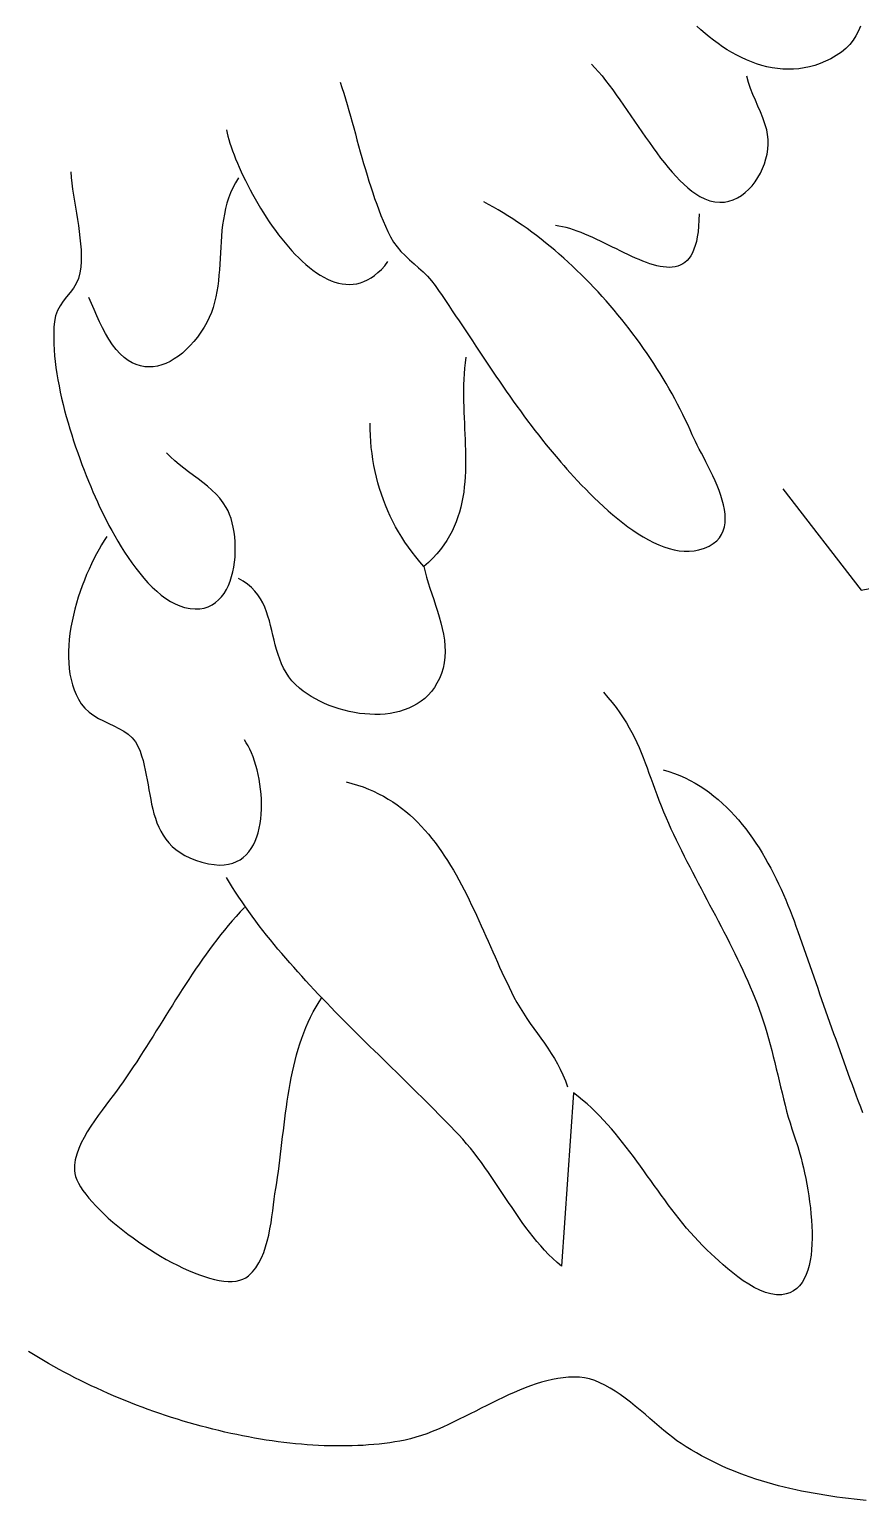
# Model space of a CAD drawing. Header units: millimetres. Extents: x 46 to 1464, y 30 to 1506.
# Drawn here: x 556.1 to 695, y 537.8 to 783.8 of the extents above; entities that cross this region are included whole.
import ezdxf

# ---------------------------------------------------------------- set-up
doc = ezdxf.new("R2010")
doc.units = ezdxf.units.MM
doc.layers.add('0_0_0', color=3, linetype='Continuous')

msp = doc.modelspace()

# ---------------------------------------------------------------- linework, layer by layer
at = {"layer": '0_0_0'}
for points in [[(694.9928, 784.3738), (694.6323, 783.5567), (694.2229, 782.7638), (693.7491, 782.0039), (693.1955, 781.2857), (692.5466, 780.6179), (691.787, 780.0092), (690.9055, 779.428), (690.0193, 778.918), (689.1293, 778.4771), (688.2364, 778.1031), (687.3414, 777.7939), (686.4454, 777.5475), (685.5492, 777.3618), (684.6538, 777.2346), (683.76, 777.1638), (682.8688, 777.1474), (681.9811, 777.1832), (681.0979, 777.2692), (680.2199, 777.4032), (679.3483, 777.5832), (678.4837, 777.8071), (677.6273, 778.0727), (676.7799, 778.3779), (675.9424, 778.7208), (675.1157, 779.099), (674.3008, 779.5107), (673.4986, 779.9536), (672.7099, 780.4256), (671.9358, 780.9247), (671.1771, 781.4488), (670.4347, 781.9957), (669.7095, 782.5635), (669.0026, 783.1498), (668.3147, 783.7528), (667.6469, 784.3702)], [(650, 778), (650.5907, 777.3855), (651.1829, 776.7256), (651.7766, 776.0241), (652.372, 775.285), (652.9692, 774.512), (653.5683, 773.7091), (654.1694, 772.8801), (654.7726, 772.0289), (655.3781, 771.1594), (655.9859, 770.2755), (656.5961, 769.3809), (657.209, 768.4797), (657.8246, 767.5757), (658.4429, 766.6728), (659.0642, 765.7747), (659.6885, 764.8855), (660.316, 764.0089), (660.9467, 763.1489), (661.5808, 762.3093), (662.2184, 761.4941), (662.8596, 760.707), (663.5045, 759.9519), (664.1533, 759.2328), (664.806, 758.5535), (665.4627, 757.9179), (666.1237, 757.3298), (666.7889, 756.7931), (667.4585, 756.3117), (668.1327, 755.8896), (668.987, 755.4584), (669.8274, 755.1559), (670.6512, 754.9751), (671.4556, 754.9089), (672.238, 754.9506), (672.9956, 755.0931), (673.7258, 755.3296), (674.4258, 755.653), (675.0929, 756.0565), (675.7244, 756.5331), (676.3177, 757.0759), (676.8699, 757.678), (677.3784, 758.3324), (677.8405, 759.0321), (678.2535, 759.7703), (678.6146, 760.54), (678.9212, 761.3343), (679.1705, 762.1462), (679.3599, 762.9689), (679.4865, 763.7953), (679.5479, 764.6185), (679.5411, 765.4317), (679.4635, 766.2278), (679.3125, 767), (679.0174, 768.0287), (678.6636, 769.0324), (678.2685, 770.0189), (677.8494, 770.9956), (677.4236, 771.9703), (677.0084, 772.9504), (676.6212, 773.9437), (676.2792, 774.9576), (676, 776)], [(608, 775), (608.3029, 774.0735), (608.5987, 773.1357), (608.8883, 772.1877), (609.1726, 771.2305), (609.4526, 770.2652), (609.7293, 769.2929), (610.0035, 768.3146), (610.2762, 767.3314), (610.5483, 766.3444), (610.8209, 765.3546), (611.0947, 764.3632), (611.3708, 763.3711), (611.6501, 762.3795), (611.9336, 761.3895), (612.2222, 760.402), (612.5167, 759.4181), (612.8183, 758.439), (613.1277, 757.4657), (613.446, 756.4993), (613.7741, 755.5408), (614.1129, 754.5913), (614.4633, 753.6519), (614.8264, 752.7237), (615.203, 751.8076), (615.5941, 750.9049), (616.0006, 750.0164), (616.4236, 749.1435), (616.9282, 748.2633), (617.5145, 747.4527), (618.1667, 746.6976), (618.8695, 745.9842), (619.6072, 745.2983), (620.3642, 744.6261), (621.125, 743.9536), (621.8741, 743.2668), (622.5958, 742.5516), (623.2746, 741.7943), (623.895, 740.9807), (624.4717, 740.144), (625.0451, 739.3056), (625.6154, 738.4658), (626.1831, 737.6247), (626.7485, 736.7824), (627.3119, 735.9393), (627.8737, 735.0955), (628.4343, 734.2512), (628.994, 733.4066), (629.5532, 732.5619), (630.1122, 731.7173), (630.6715, 730.873), (631.2314, 730.0293), (631.7922, 729.1862), (632.3543, 728.3441), (632.9181, 727.503), (633.4839, 726.6633), (634.0521, 725.8251), (634.6231, 724.9886), (635.1972, 724.154), (635.7747, 723.3215), (636.3561, 722.4913), (636.9417, 721.6636), (637.5319, 720.8386), (638.1269, 720.0166), (638.7273, 719.1976), (639.3333, 718.382), (639.9453, 717.5698), (640.5637, 716.7614), (641.1889, 715.9569), (641.8211, 715.1565), (642.4608, 714.3604), (643.1082, 713.5688), (643.7639, 712.7819), (644.4282, 712), (644.8872, 711.467), (645.3836, 710.8964), (645.9155, 710.2922), (646.4812, 709.6588), (647.0788, 709.0003), (647.7066, 708.3208), (648.3627, 707.6246), (649.0455, 706.9159), (649.7531, 706.1988), (650.4837, 705.4776), (651.2355, 704.7563), (652.0068, 704.0393), (652.7957, 703.3307), (653.6006, 702.6347), (654.4195, 701.9555), (655.2507, 701.2972), (656.0924, 700.6641), (656.9429, 700.0603), (657.8003, 699.4901), (658.6629, 698.9577), (659.5288, 698.4671), (660.3964, 698.0226), (661.2637, 697.6285), (662.129, 697.2888), (662.9906, 697.0078), (663.8466, 696.7896), (664.6953, 696.6386), (665.5348, 696.5587), (666.3634, 696.5543), (667.1793, 696.6295), (667.9807, 696.7886), (668.8998, 697.0724), (669.6963, 697.4202), (670.3763, 697.828), (670.9457, 698.2915), (671.4105, 698.8067), (671.7769, 699.3695), (672.0508, 699.9758), (672.2382, 700.6214), (672.3452, 701.3022), (672.3778, 702.0143), (672.3421, 702.7533), (672.2439, 703.5153), (672.0895, 704.2961), (671.8847, 705.0917), (671.6356, 705.8979), (671.3483, 706.7106), (671.0287, 707.5257), (670.683, 708.3391), (670.317, 709.1467), (669.9369, 709.9443), (669.5486, 710.728), (669.1583, 711.4935), (668.7718, 712.2369), (668.3953, 712.9538), (668.0347, 713.6404), (667.6961, 714.2923), (667.3856, 714.9057), (667.109, 715.4762), (666.8726, 716), (666.4953, 716.8617), (666.1042, 717.7237), (665.6996, 718.5855), (665.2817, 719.447), (664.8506, 720.3077), (664.4065, 721.1674), (663.9498, 722.0257), (663.4805, 722.8823), (662.9989, 723.7369), (662.5053, 724.5892), (661.9997, 725.4389), (661.4825, 726.2856), (660.9539, 727.1291), (660.4139, 727.9689), (659.863, 728.8049), (659.3012, 729.6367), (658.7288, 730.464), (658.1459, 731.2864), (657.5529, 732.1036), (656.9499, 732.9154), (656.3371, 733.7214), (655.7147, 734.5212), (655.0829, 735.3147), (654.442, 736.1014), (653.7922, 736.881), (653.1336, 737.6533), (652.4665, 738.4179), (651.7911, 739.1745), (651.1076, 739.9227), (650.4162, 740.6624), (649.7171, 741.393), (649.0105, 742.1144), (648.2967, 742.8262), (647.5758, 743.5281), (646.8481, 744.2198), (646.1137, 744.901), (645.3729, 745.5713), (644.6259, 746.2304), (643.8729, 746.8781), (643.1141, 747.5139), (642.3497, 748.1377), (641.58, 748.749), (640.805, 749.3476), (640.0251, 749.9331), (639.2405, 750.5052), (638.4514, 751.0636), (637.6579, 751.608), (636.8603, 752.1381), (636.0587, 752.6535), (635.2535, 753.154), (634.4448, 753.6392), (633.6329, 754.1088), (632.8178, 754.5625), (632, 755)], [(589, 767), (589.1096, 766.492), (589.2438, 765.953), (589.4021, 765.3848), (589.5837, 764.7894), (589.7881, 764.1688), (590.0147, 763.5249), (590.2629, 762.8597), (590.532, 762.1751), (590.8214, 761.4732), (591.1305, 760.7559), (591.4587, 760.025), (591.8053, 759.2827), (592.1699, 758.5309), (592.5516, 757.7714), (592.95, 757.0064), (593.3644, 756.2376), (593.7942, 755.4672), (594.2388, 754.6971), (594.6975, 753.9291), (595.1698, 753.1654), (595.655, 752.4078), (596.1525, 751.6583), (596.6617, 750.9189), (597.182, 750.1915), (597.7128, 749.478), (598.2534, 748.7806), (598.8033, 748.101), (599.3618, 747.4414), (599.9283, 746.8035), (600.5022, 746.1895), (601.0828, 745.6012), (601.6696, 745.0406), (602.262, 744.5097), (602.8593, 744.0104), (603.4609, 743.5448), (604.0662, 743.1147), (604.6745, 742.7221), (605.2854, 742.369), (605.8981, 742.0573), (606.512, 741.7891), (607.1265, 741.5662), (607.741, 741.3906), (608.355, 741.2643), (608.9677, 741.1893), (609.5785, 741.1675), (610.1869, 741.2008), (610.7922, 741.2913), (611.3938, 741.4408), (611.9911, 741.6515), (612.5835, 741.9251), (613.1704, 742.2637), (613.751, 742.6692), (614.325, 743.1437), (614.8915, 743.689), (615.45, 744.3071), (616, 745)], [(563, 760), (563.0593, 759.0479), (563.1526, 758.0788), (563.2736, 757.0951), (563.4164, 756.0991), (563.5749, 755.0931), (563.7432, 754.0796), (563.9152, 753.0608), (564.0849, 752.0392), (564.2462, 751.0171), (564.3931, 749.9968), (564.5196, 748.9807), (564.6198, 747.9711), (564.6874, 746.9705), (564.7166, 745.9811), (564.7013, 745.0053), (564.6354, 744.0455), (564.5131, 743.1041), (564.2717, 742.1768), (563.8924, 741.3353), (563.4114, 740.5568), (562.8648, 739.8185), (562.2889, 739.0976), (561.7199, 738.3713), (561.194, 737.6169), (560.7475, 736.8115), (560.4166, 735.9323), (560.2376, 734.9567), (560.1733, 734.0452), (560.1392, 733.1165), (560.1342, 732.1718), (560.1572, 731.2126), (560.2071, 730.2403), (560.2828, 729.2561), (560.3834, 728.2615), (560.5077, 727.2578), (560.6545, 726.2464), (560.823, 725.2286), (561.0119, 724.2059), (561.2203, 723.1796), (561.4469, 722.151), (561.6908, 721.1216), (561.9509, 720.0927), (562.2261, 719.0656), (562.5154, 718.0418), (562.8175, 717.0226), (563.1316, 716.0094), (563.4565, 715.0035), (563.7911, 714.0063), (564.1343, 713.0193), (564.4851, 712.0436), (564.8425, 711.0808), (565.2052, 710.1321), (565.5723, 709.1991), (565.9427, 708.2829), (566.3153, 707.385), (566.689, 706.5068), (567.0628, 705.6496), (567.4355, 704.8148), (567.8062, 704.0038), (568.1454, 703.2822), (568.5183, 702.5151), (568.9236, 701.7088), (569.3602, 700.8697), (569.8268, 700.0042), (570.3223, 699.1185), (570.8455, 698.2192), (571.3952, 697.3125), (571.9701, 696.4049), (572.5693, 695.5026), (573.1914, 694.612), (573.8352, 693.7396), (574.4996, 692.8916), (575.1834, 692.0744), (575.8854, 691.2945), (576.6044, 690.5581), (577.3393, 689.8716), (578.0888, 689.2414), (578.8518, 688.6738), (579.627, 688.1753), (580.4133, 687.7521), (581.2096, 687.4107), (582.0146, 687.1574), (582.9149, 686.976), (583.7589, 686.9035), (584.5475, 686.9339), (585.2818, 687.0611), (585.9627, 687.279), (586.5913, 687.5815), (587.1687, 687.9625), (587.6958, 688.4159), (588.1736, 688.9357), (588.6033, 689.5158), (588.9858, 690.15), (589.3222, 690.8324), (589.6135, 691.5568), (589.8606, 692.3171), (590.0648, 693.1072), (590.2268, 693.9211), (590.3479, 694.7527), (590.429, 695.5959), (590.4712, 696.4446), (590.4754, 697.2927), (590.4427, 698.1341), (590.3741, 698.9628), (590.2707, 699.7727), (590.1335, 700.5577), (589.9635, 701.3116), (589.7617, 702.0285), (589.5291, 702.7022), (589.2669, 703.3266), (588.976, 703.8958), (588.4769, 704.6811), (587.903, 705.4203), (587.2648, 706.1199), (586.5728, 706.786), (585.8374, 707.4251), (585.0691, 708.0433), (584.2785, 708.6472), (583.4761, 709.2428), (582.6723, 709.8367), (581.8776, 710.4351), (581.1025, 711.0443), (580.3575, 711.6706), (579.6532, 712.3204), (579, 713)], [(591, 759), (590.4985, 758.1808), (590.0601, 757.344), (589.6801, 756.491), (589.3536, 755.6232), (589.076, 754.742), (588.8425, 753.8488), (588.6483, 752.945), (588.4888, 752.032), (588.3591, 751.1112), (588.2545, 750.1841), (588.1703, 749.252), (588.1018, 748.3162), (588.0441, 747.3784), (587.9925, 746.4397), (587.9423, 745.5017), (587.8888, 744.5657), (587.8272, 743.6332), (587.7527, 742.7055), (587.6607, 741.784), (587.5463, 740.8702), (587.4048, 739.9655), (587.2315, 739.0712), (587.0216, 738.1888), (586.7704, 737.3196), (586.4732, 736.4652), (586.1251, 735.6267), (585.7215, 734.8058), (585.2576, 734.0038), (584.7077, 733.167), (584.133, 732.3744), (583.5355, 731.6289), (582.9172, 730.9333), (582.2803, 730.2905), (581.6267, 729.7036), (580.9584, 729.1753), (580.2777, 728.7087), (579.5864, 728.3066), (578.8867, 727.972), (578.1806, 727.7077), (577.4701, 727.5167), (576.7574, 727.4019), (576.0444, 727.3663), (575.3332, 727.4126), (574.6259, 727.544), (573.9245, 727.7632), (573.231, 728.0732), (572.5476, 728.4769), (571.8763, 728.9772), (571.219, 729.5771), (570.578, 730.2794), (569.9551, 731.0871), (569.3526, 732.0031), (568.7943, 732.9623), (568.2718, 733.9411), (567.7794, 734.9356), (567.3115, 735.9424), (566.8627, 736.9577), (566.4274, 737.9781), (566, 739)], [(668, 753), (667.9781, 751.9146), (667.921, 750.9114), (667.8299, 749.9879), (667.7056, 749.1416), (667.5492, 748.37), (667.3616, 747.6707), (667.1439, 747.0412), (666.897, 746.479), (666.6221, 745.9817), (666.3199, 745.5468), (665.9916, 745.1719), (665.6382, 744.8545), (665.2606, 744.5921), (664.8598, 744.3822), (664.4369, 744.2224), (663.9929, 744.1103), (663.5286, 744.0433), (663.0452, 744.0191), (662.5437, 744.035), (662.025, 744.0887), (661.4901, 744.1778), (660.94, 744.2997), (660.3758, 744.4519), (659.7983, 744.6321), (659.2087, 744.8377), (658.608, 745.0663), (657.997, 745.3155), (657.3769, 745.5826), (656.7486, 745.8654), (656.113, 746.1613), (655.4713, 746.4679), (654.8244, 746.7826), (654.1734, 747.1031), (653.5191, 747.4269), (652.8626, 747.7515), (652.2049, 748.0744), (651.547, 748.3932), (650.8899, 748.7054), (650.2347, 749.0085), (649.5822, 749.3002), (648.9334, 749.5778), (648.2895, 749.839), (647.6514, 750.0813), (647.02, 750.3022), (646.3965, 750.4993), (645.7817, 750.6701), (645.1767, 750.8121), (644.5824, 750.9229), (644, 751)], [(629, 729), (628.8819, 728.0793), (628.7887, 727.1577), (628.7184, 726.2353), (628.6689, 725.3126), (628.6379, 724.3899), (628.6234, 723.4675), (628.6233, 722.5458), (628.6354, 721.6251), (628.6576, 720.7057), (628.6878, 719.7879), (628.7238, 718.8722), (628.7636, 717.9588), (628.805, 717.048), (628.8459, 716.1403), (628.8842, 715.2359), (628.9177, 714.3352), (628.9443, 713.4386), (628.9619, 712.5463), (628.9684, 711.6587), (628.9617, 710.7761), (628.9396, 709.8989), (628.9, 709.0273), (628.8407, 708.1619), (628.7598, 707.3028), (628.655, 706.4504), (628.5241, 705.6051), (628.3652, 704.7671), (628.1761, 703.9369), (627.9546, 703.1147), (627.6986, 702.301), (627.406, 701.4959), (627.0747, 700.7), (626.7025, 699.9134), (626.2874, 699.1366), (625.8272, 698.3699), (625.3197, 697.6136), (624.7629, 696.868), (624.1547, 696.1335), (623.4929, 695.4104), (622.7753, 694.6991), (622, 694), (621.3128, 694.7923), (620.6538, 695.5961), (620.0227, 696.4111), (619.4196, 697.2374), (618.8443, 698.0747), (618.2967, 698.923), (617.7767, 699.7821), (617.2842, 700.652), (616.8191, 701.5324), (616.3812, 702.4232), (615.9705, 703.3244), (615.5869, 704.2358), (615.2303, 705.1573), (614.9005, 706.0888), (614.5974, 707.0301), (614.3211, 707.9812), (614.0712, 708.9418), (613.8478, 709.912), (613.6508, 710.8915), (613.48, 711.8802), (613.3353, 712.8781), (613.2166, 713.885), (613.1238, 714.9007), (613.0569, 715.9252), (613.0156, 716.9583), (613, 718)], [(682, 707), (695.0895, 690.0425), (726, 696)], [(569, 699), (568.5645, 698.3391), (568.1292, 697.6357), (567.6959, 696.8923), (567.2667, 696.1117), (566.8437, 695.2967), (566.4289, 694.4501), (566.0245, 693.5745), (565.6323, 692.6729), (565.2546, 691.7478), (564.8933, 690.8021), (564.5505, 689.8386), (564.2283, 688.8599), (563.9287, 687.8689), (563.6537, 686.8682), (563.4055, 685.8607), (563.186, 684.8491), (562.9973, 683.8362), (562.8415, 682.8247), (562.7207, 681.8174), (562.6368, 680.817), (562.592, 679.8263), (562.5882, 678.8481), (562.6276, 677.885), (562.7122, 676.9399), (562.844, 676.0155), (563.0252, 675.1146), (563.2577, 674.2399), (563.5436, 673.3942), (563.8849, 672.5802), (564.2838, 671.8008), (564.7423, 671.0586), (565.3466, 670.3028), (566.0403, 669.6577), (566.8049, 669.1023), (567.6216, 668.6155), (568.472, 668.1763), (569.3374, 667.7636), (570.1992, 667.3564), (571.0388, 666.9338), (571.8377, 666.4746), (572.5772, 665.9578), (573.2388, 665.3624), (573.8038, 664.6674), (574.2538, 663.8518), (574.5562, 663.1034), (574.821, 662.337), (575.0531, 661.555), (575.2577, 660.7601), (575.4396, 659.9548), (575.6039, 659.1419), (575.7555, 658.3238), (575.8995, 657.5032), (576.0408, 656.6827), (576.1844, 655.8649), (576.3354, 655.0525), (576.4987, 654.2479), (576.6794, 653.4539), (576.8823, 652.6729), (577.1125, 651.9078), (577.3751, 651.1609), (577.6749, 650.435), (578.017, 649.7327), (578.4065, 649.0565), (578.8482, 648.409), (579.3471, 647.793), (579.9084, 647.2109), (580.5368, 646.6653), (581.2376, 646.159), (582.0156, 645.6945), (582.8758, 645.2743), (583.8233, 644.9011), (584.863, 644.5776), (586, 644.3063), (586.9241, 644.1558), (587.7894, 644.0946), (588.5971, 644.1182), (589.3487, 644.2226), (590.0456, 644.4035), (590.6891, 644.6567), (591.2806, 644.978), (591.8214, 645.3632), (592.313, 645.8081), (592.7567, 646.3084), (593.154, 646.86), (593.5061, 647.4587), (593.8144, 648.1002), (594.0804, 648.7803), (594.3054, 649.4948), (594.4908, 650.2396), (594.638, 651.0104), (594.7483, 651.803), (594.8231, 652.6132), (594.8638, 653.4367), (594.8717, 654.2695), (594.8484, 655.1072), (594.795, 655.9457), (594.713, 656.7807), (594.6039, 657.608), (594.4688, 658.4235), (594.3093, 659.2229), (594.1268, 660.0021), (593.9225, 660.7567), (593.6978, 661.4827), (593.4542, 662.1757), (593.193, 662.8316), (592.9156, 663.4462), (592.6234, 664.0153), (592.3177, 664.5346), (592, 665)], [(622, 694), (622.2045, 693.1135), (622.4476, 692.2107), (622.7215, 691.2934), (623.0183, 690.3634), (623.3303, 689.4224), (623.6496, 688.4723), (623.9684, 687.5148), (624.2789, 686.5516), (624.5733, 685.5847), (624.8437, 684.6157), (625.0824, 683.6464), (625.2815, 682.6787), (625.4332, 681.7142), (625.5297, 680.7549), (625.5632, 679.8023), (625.5259, 678.8585), (625.4099, 677.925), (625.2075, 677.0038), (624.9251, 676.1033), (624.5861, 675.265), (624.1933, 674.4875), (623.7497, 673.7696), (623.2581, 673.11), (622.7214, 672.5074), (622.1426, 671.9606), (621.5245, 671.4683), (620.8701, 671.0293), (620.1823, 670.6422), (619.464, 670.3059), (618.7181, 670.0189), (617.9475, 669.7802), (617.1551, 669.5884), (616.3438, 669.4422), (615.5166, 669.3404), (614.6764, 669.2817), (613.8259, 669.2648), (612.9683, 669.2885), (612.1063, 669.3515), (611.2429, 669.4526), (610.381, 669.5904), (609.5235, 669.7638), (608.6733, 669.9714), (607.8334, 670.2119), (607.0065, 670.4842), (606.1957, 670.7869), (605.4039, 671.1188), (604.6339, 671.4786), (603.8887, 671.8651), (603.1711, 672.2769), (602.4842, 672.7128), (601.8307, 673.1716), (601.2137, 673.652), (600.5393, 674.2586), (599.9438, 674.9007), (599.4199, 675.575), (598.9608, 676.278), (598.5593, 677.0061), (598.2085, 677.756), (597.9012, 678.5241), (597.6306, 679.3071), (597.3895, 680.1015), (597.1709, 680.9038), (596.9678, 681.7106), (596.7731, 682.5184), (596.5799, 683.3237), (596.3811, 684.1232), (596.1696, 684.9133), (595.9385, 685.6906), (595.6808, 686.4517), (595.3893, 687.1931), (595.057, 687.9112), (594.677, 688.6028), (594.2422, 689.2643), (593.7455, 689.8923), (593.18, 690.4833), (592.5386, 691.0339), (591.8142, 691.5406), (591, 692)], [(652, 673), (652.7727, 672.1261), (653.4877, 671.2629), (654.149, 670.4088), (654.7605, 669.5623), (655.3259, 668.7221), (655.8491, 667.8867), (656.3341, 667.0545), (656.7848, 666.2242), (657.2049, 665.3943), (657.5983, 664.5633), (657.969, 663.7298), (658.3208, 662.8923), (658.6576, 662.0494), (658.9833, 661.1995), (659.3017, 660.3413), (659.6167, 659.4732), (659.9322, 658.5939), (660.2521, 657.7018), (660.5802, 656.7955), (660.9204, 655.8735), (661.2766, 654.9345), (661.6526, 653.9768), (662.0524, 652.9991), (662.4799, 652), (662.8892, 651.0777), (663.3077, 650.1581), (663.7348, 649.2409), (664.1698, 648.3258), (664.6121, 647.4129), (665.061, 646.5017), (665.5159, 645.5922), (665.9761, 644.6841), (666.441, 643.7772), (666.9099, 642.8714), (667.3822, 641.9665), (667.8573, 641.0622), (668.3344, 640.1584), (668.813, 639.2549), (669.2923, 638.3514), (669.7718, 637.4479), (670.2508, 636.544), (670.7287, 635.6396), (671.2047, 634.7345), (671.6783, 633.8285), (672.1489, 632.9215), (672.6156, 632.0132), (673.078, 631.1033), (673.5354, 630.1919), (673.987, 629.2785), (674.4324, 628.3631), (674.8707, 627.4455), (675.3014, 626.5254), (675.7239, 625.6027), (676.1374, 624.6771), (676.5413, 623.7485), (676.9351, 622.8167), (677.3179, 621.8814), (677.6893, 620.9426), (678.0485, 620), (678.4, 619.0266), (678.7317, 618.0463), (679.0454, 617.0596), (679.343, 616.0673), (679.6266, 615.07), (679.898, 614.0684), (680.1593, 613.0631), (680.4124, 612.0548), (680.6592, 611.0443), (680.9017, 610.032), (681.1419, 609.0188), (681.3817, 608.0053), (681.623, 606.9921), (681.868, 605.98), (682.1183, 604.9695), (682.3762, 603.9614), (682.6434, 602.9564), (682.922, 601.955), (683.2139, 600.958), (683.521, 599.9661), (683.8454, 598.9798), (684.189, 598), (684.3432, 597.5539), (684.5101, 597.0315), (684.6871, 596.4382), (684.8717, 595.7794), (685.0617, 595.0604), (685.2544, 594.2866), (685.4474, 593.4634), (685.6383, 592.5962), (685.8246, 591.6904), (686.0039, 590.7514), (686.1737, 589.7845), (686.3315, 588.7951), (686.4749, 587.7886), (686.6015, 586.7704), (686.7087, 585.7459), (686.7942, 584.7205), (686.8555, 583.6995), (686.89, 582.6884), (686.8955, 581.6925), (686.8693, 580.7171), (686.8091, 579.7678), (686.7124, 578.8499), (686.5767, 577.9687), (686.3996, 577.1296), (686.1786, 576.3381), (685.9114, 575.5995), (685.5953, 574.9191), (685.228, 574.3025), (684.807, 573.7549), (684.3299, 573.2818), (683.7942, 572.8885), (683.1974, 572.5804), (682.5371, 572.3629), (681.8109, 572.2415), (680.921, 572.2343), (680.0107, 572.3678), (679.0869, 572.6258), (678.1564, 572.9924), (677.2261, 573.4513), (676.303, 573.9867), (675.3938, 574.5824), (674.5055, 575.2224), (673.645, 575.8906), (672.8192, 576.571), (672.0348, 577.2475), (671.2989, 577.9041), (670.6183, 578.5247), (670, 579.0933), (669.2812, 579.7703), (668.5796, 580.4642), (667.8939, 581.174), (667.223, 581.8984), (666.5659, 582.6364), (665.9214, 583.3868), (665.2885, 584.1484), (664.6661, 584.9201), (664.0529, 585.7008), (663.448, 586.4893), (662.8502, 587.2845), (662.2585, 588.0852), (661.6717, 588.8904), (661.0887, 589.6988), (660.5084, 590.5093), (659.9298, 591.3208), (659.3517, 592.1321), (658.773, 592.9422), (658.1926, 593.7497), (657.6094, 594.5538), (657.0224, 595.3531), (656.4303, 596.1465), (655.8322, 596.9329), (655.2268, 597.7112), (654.6132, 598.4802), (653.9901, 599.2387), (653.3565, 599.9857), (652.7114, 600.72), (652.0535, 601.4405), (651.3818, 602.1459), (650.6952, 602.8352), (649.9926, 603.5073), (649.2729, 604.1609), (648.5349, 604.795), (647.7777, 605.4084), (647, 606), (645, 577), (644.2638, 577.6333), (643.55, 578.2934), (642.8568, 578.9782), (642.1829, 579.6861), (641.5266, 580.4153), (640.8866, 581.1639), (640.2611, 581.9303), (639.6489, 582.7126), (639.0483, 583.509), (638.4577, 584.3178), (637.8758, 585.1372), (637.301, 585.9654), (636.7317, 586.8006), (636.1665, 587.6411), (635.6038, 588.485), (635.0422, 589.3306), (634.48, 590.1761), (633.9158, 591.0197), (633.3482, 591.8596), (632.7754, 592.6941), (632.1961, 593.5214), (631.6088, 594.3397), (631.0118, 595.1472), (630.4038, 595.9421), (629.7831, 596.7227), (629.1483, 597.4872), (628.4978, 598.2337), (627.8302, 598.9606), (627.1661, 599.66), (626.4957, 600.3596), (625.8193, 601.0593), (625.1372, 601.7592), (624.4496, 602.4595), (623.757, 603.1601), (623.0597, 603.8611), (622.358, 604.5627), (621.6522, 605.2649), (620.9428, 605.9678), (620.2299, 606.6715), (619.5139, 607.376), (618.7952, 608.0813), (618.0742, 608.7877), (617.351, 609.4952), (616.6261, 610.2037), (615.8998, 610.9135), (615.1724, 611.6246), (614.4443, 612.3371), (613.7158, 613.051), (612.9872, 613.7664), (612.2588, 614.4834), (611.531, 615.2021), (610.8042, 615.9225), (610.0785, 616.6447), (609.3545, 617.3689), (608.6323, 618.095), (607.9124, 618.8232), (607.1951, 619.5535), (606.4807, 620.286), (605.7695, 621.0208), (605.0618, 621.758), (604.3581, 622.4975), (603.6586, 623.2396), (602.9636, 623.9843), (602.2735, 624.7316), (601.5887, 625.4817), (600.9094, 626.2346), (600.236, 626.9903), (599.5688, 627.7491), (598.9082, 628.5109), (598.2544, 629.2757), (597.6078, 630.0438), (596.9688, 630.8152), (596.3377, 631.5899), (595.7147, 632.368), (595.1003, 633.1496), (594.4948, 633.9348), (593.8984, 634.7236), (593.3116, 635.5162), (592.7347, 636.3126), (592.1679, 637.1128), (591.6117, 637.917), (591.0663, 638.7252), (590.5321, 639.5376), (590.0094, 640.3541), (589.4986, 641.1748), (589, 642)], [(662, 660), (662.9495, 659.7187), (663.8757, 659.3995), (664.779, 659.0436), (665.6597, 658.6522), (666.5181, 658.2266), (667.3545, 657.7679), (668.1692, 657.2774), (668.9627, 656.7564), (669.7352, 656.206), (670.487, 655.6275), (671.2186, 655.0221), (671.9301, 654.3911), (672.622, 653.7356), (673.2947, 653.0569), (673.9483, 652.3563), (674.5833, 651.6349), (675.1999, 650.894), (675.7986, 650.1347), (676.3796, 649.3585), (676.9433, 648.5663), (677.49, 647.7596), (678.02, 646.9395), (678.5337, 646.1073), (679.0314, 645.2641), (679.5135, 644.4112), (679.9802, 643.5498), (680.4319, 642.6812), (680.8689, 641.8066), (681.2916, 640.9272), (681.7003, 640.0443), (682.0953, 639.159), (682.477, 638.2726), (682.8457, 637.3864), (683.2016, 636.5015), (683.5453, 635.6191), (683.8769, 634.7406), (684.1968, 633.8672), (684.5054, 633), (684.8383, 632.0504), (685.1708, 631.1008), (685.5031, 630.1512), (685.8352, 629.2015), (686.1671, 628.2519), (686.4989, 627.3023), (686.8307, 626.3528), (687.1626, 625.4033), (687.4946, 624.454), (687.8268, 623.5047), (688.1593, 622.5556), (688.492, 621.6067), (688.8252, 620.658), (689.1589, 619.7096), (689.493, 618.7613), (689.8278, 617.8134), (690.1632, 616.8657), (690.4994, 615.9184), (690.8364, 614.9714), (691.1742, 614.0247), (691.513, 613.0785), (691.8528, 612.1326), (692.1937, 611.1872), (692.5357, 610.2423), (692.8789, 609.2978), (693.2234, 608.3538), (693.5693, 607.4104), (693.9165, 606.4675), (694.2653, 605.5253), (694.6155, 604.5836), (694.9675, 603.6425), (695.321, 602.7021)], [(609, 658), (609.9731, 657.747), (610.918, 657.462), (611.8353, 657.146), (612.7259, 656.7996), (613.5903, 656.4239), (614.4293, 656.0196), (615.2435, 655.5875), (616.0337, 655.1286), (616.8005, 654.6437), (617.5446, 654.1336), (618.2667, 653.5992), (618.9675, 653.0413), (619.6477, 652.4607), (620.308, 651.8584), (620.9491, 651.2352), (621.5716, 650.5918), (622.1763, 649.9293), (622.7639, 649.2483), (623.3349, 648.5498), (623.8902, 647.8346), (624.4305, 647.1036), (624.9563, 646.3576), (625.4685, 645.5974), (625.9676, 644.824), (626.4544, 644.0381), (626.9296, 643.2405), (627.3939, 642.4323), (627.8479, 641.6141), (628.2924, 640.7869), (628.728, 639.9515), (629.1555, 639.1087), (629.5754, 638.2594), (629.9886, 637.4045), (630.3957, 636.5447), (630.7974, 635.681), (631.1944, 634.8141), (631.5873, 633.945), (631.9769, 633.0745), (632.3639, 632.2034), (632.7489, 631.3326), (633.1327, 630.4629), (633.5159, 629.5952), (633.8992, 628.7303), (634.2834, 627.869), (634.669, 627.0123), (635.0568, 626.161), (635.4476, 625.3159), (635.8419, 624.4778), (636.2404, 623.6477), (636.644, 622.8263), (637.0532, 622.0146), (637.5514, 621.0862), (638.0783, 620.1856), (638.6289, 619.3084), (639.1981, 618.45), (639.7808, 617.606), (640.3721, 616.7722), (640.9669, 615.944), (641.5601, 615.117), (642.1468, 614.2868), (642.7219, 613.449), (643.2804, 612.5991), (643.8171, 611.7328), (644.3272, 610.8457), (644.8056, 609.9332), (645.2472, 608.9911), (645.647, 608.0148), (646, 607)], [(592, 637), (591.3058, 636.2596), (590.6249, 635.5083), (589.9568, 634.7466), (589.3008, 633.9748), (588.6563, 633.1937), (588.0228, 632.4035), (587.3996, 631.6049), (586.7862, 630.7983), (586.1819, 629.9843), (585.5861, 629.1633), (584.9983, 628.3358), (584.4178, 627.5023), (583.8442, 626.6633), (583.2766, 625.8194), (582.7147, 624.971), (582.1577, 624.1186), (581.605, 623.2627), (581.0562, 622.4038), (580.5105, 621.5424), (579.9674, 620.679), (579.4262, 619.8142), (578.8865, 618.9483), (578.3476, 618.0819), (577.8088, 617.2156), (577.2696, 616.3497), (576.7294, 615.4848), (576.1877, 614.6214), (575.6437, 613.76), (575.0969, 612.901), (574.5468, 612.0451), (573.9926, 611.1926), (573.4339, 610.3441), (572.87, 609.5001), (572.3003, 608.6611), (571.7242, 607.8275), (571.1412, 607), (570.6315, 606.3017), (570.0708, 605.5592), (569.471, 604.7767), (568.8441, 603.9588), (568.2023, 603.1099), (567.5574, 602.2344), (566.9216, 601.3369), (566.307, 600.4217), (565.7254, 599.4934), (565.189, 598.5564), (564.7097, 597.6151), (564.2997, 596.674), (563.971, 595.7375), (563.7355, 594.8102), (563.6053, 593.8964), (563.5926, 593.0007), (563.6572, 592.5112), (563.7954, 591.9926), (564.004, 591.4473), (564.2798, 590.8778), (564.6196, 590.2864), (565.02, 589.6757), (565.478, 589.0481), (565.9903, 588.406), (566.5537, 587.7519), (567.1649, 587.0882), (567.8207, 586.4173), (568.5179, 585.7418), (569.2532, 585.064), (570.0235, 584.3863), (570.8256, 583.7114), (571.6561, 583.0414), (572.512, 582.379), (573.3898, 581.7266), (574.2866, 581.0866), (575.1989, 580.4614), (576.1236, 579.8535), (577.0575, 579.2654), (577.9973, 578.6994), (578.9399, 578.1581), (579.8819, 577.6438), (580.8202, 577.1591), (581.7516, 576.7063), (582.6728, 576.2879), (583.5806, 575.9064), (584.4718, 575.5641), (585.3431, 575.2636), (586.1914, 575.0073), (587.0134, 574.7975), (587.8059, 574.6369), (588.5656, 574.5277), (589.2894, 574.4725), (589.974, 574.4737), (590.6162, 574.5337), (591.2128, 574.6551), (591.7606, 574.8401), (592.2563, 575.0913), (592.6967, 575.4112), (593.3442, 576.0475), (593.9151, 576.7641), (594.4154, 577.5516), (594.8511, 578.4007), (595.2284, 579.3021), (595.5531, 580.2464), (595.8315, 581.2243), (596.0695, 582.2265), (596.2732, 583.2437), (596.4486, 584.2665), (596.6018, 585.2856), (596.7389, 586.2918), (596.8659, 587.2756), (596.9888, 588.2278), (597.1138, 589.139), (597.2468, 590), (597.3976, 590.937), (597.5397, 591.8826), (597.6742, 592.8361), (597.8025, 593.7967), (597.9257, 594.7635), (598.0451, 595.7359), (598.1621, 596.7129), (598.2778, 597.6939), (598.3936, 598.678), (598.5107, 599.6645), (598.6304, 600.6525), (598.7539, 601.6413), (598.8824, 602.6301), (599.0174, 603.6181), (599.16, 604.6045), (599.3114, 605.5885), (599.4731, 606.5694), (599.6461, 607.5464), (599.8318, 608.5186), (600.0315, 609.4853), (600.2464, 610.4457), (600.4778, 611.399), (600.7269, 612.3445), (600.995, 613.2813), (601.2834, 614.2086), (601.5933, 615.1257), (601.9261, 616.0318), (602.2829, 616.9261), (602.665, 617.8078), (603.0738, 618.6761), (603.5104, 619.5303), (603.9761, 620.3695), (604.4722, 621.193), (605, 622)], [(695.9121, 537.8212), (694.9304, 537.9309), (693.951, 538.045), (692.9742, 538.1632), (692, 538.2855), (691.0131, 538.4161), (690.0279, 538.5563), (689.0445, 538.7063), (688.0631, 538.8667), (687.0841, 539.0377), (686.1078, 539.2198), (685.1344, 539.4133), (684.1641, 539.6186), (683.1973, 539.8362), (682.2342, 540.0664), (681.2751, 540.3096), (680.3202, 540.5663), (679.3699, 540.8367), (678.4243, 541.1212), (677.4838, 541.4204), (676.5487, 541.7345), (675.6191, 542.0639), (674.6955, 542.4091), (673.7779, 542.7703), (672.8668, 543.1481), (671.9624, 543.5429), (671.0649, 543.9548), (670.1747, 544.3845), (669.2919, 544.8323), (668.4169, 545.2985), (667.5499, 545.7835), (666.6913, 546.2878), (665.8412, 546.8117), (665, 547.3557), (664.3077, 547.8361), (663.5959, 548.3691), (662.8657, 548.9471), (662.1184, 549.5625), (661.3553, 550.2079), (660.5776, 550.8756), (659.7865, 551.5581), (658.9832, 552.2479), (658.169, 552.9373), (657.3452, 553.6189), (656.5129, 554.2851), (655.6735, 554.9283), (654.8281, 555.5409), (653.978, 556.1155), (653.1245, 556.6444), (652.2687, 557.1202), (651.412, 557.5352), (650.5555, 557.8819), (649.7005, 558.1527), (648.8482, 558.3402), (648, 558.4367), (647.0996, 558.4608), (646.1971, 558.4323), (645.2924, 558.354), (644.3858, 558.2291), (643.4775, 558.0604), (642.5676, 557.851), (641.6562, 557.6039), (640.7436, 557.322), (639.8298, 557.0085), (638.9152, 556.6662), (637.9998, 556.2981), (637.0837, 555.9074), (636.1672, 555.4969), (635.2505, 555.0696), (634.3336, 554.6286), (633.4168, 554.1769), (632.5003, 553.7174), (631.5841, 553.2532), (630.6684, 552.7872), (629.7535, 552.3224), (628.8395, 551.8619), (627.9265, 551.4087), (627.0147, 550.9656), (626.1043, 550.5358), (625.1954, 550.1223), (624.2883, 549.7279), (623.383, 549.3558), (622.4798, 549.0089), (621.5787, 548.6902), (620.6801, 548.4027), (619.784, 548.1495), (618.8905, 547.9334), (618, 547.7576), (617.1468, 547.6168), (616.2847, 547.4898), (615.414, 547.3765), (614.5351, 547.2767), (613.648, 547.1904), (612.7533, 547.1173), (611.8511, 547.0575), (610.9417, 547.0108), (610.0255, 546.9771), (609.1027, 546.9562), (608.1736, 546.948), (607.2385, 546.9525), (606.2978, 546.9695), (605.3516, 546.9989), (604.4003, 547.0406), (603.4442, 547.0944), (602.4835, 547.1604), (601.5186, 547.2382), (600.5498, 547.3279), (599.5772, 547.4293), (598.6014, 547.5422), (597.6224, 547.6667), (596.6406, 547.8025), (595.6564, 547.9496), (594.6699, 548.1078), (593.6815, 548.277), (592.6915, 548.4571), (591.7002, 548.648), (590.7078, 548.8496), (589.7147, 549.0617), (588.7211, 549.2843), (587.7274, 549.5172), (586.7337, 549.7603), (585.7405, 550.0135), (584.748, 550.2767), (583.7565, 550.5498), (582.7662, 550.8326), (581.7776, 551.125), (580.7908, 551.427), (579.8062, 551.7384), (578.824, 552.0591), (577.8445, 552.3889), (576.8681, 552.7278), (575.8951, 553.0757), (574.9256, 553.4324), (573.96, 553.7978), (572.9987, 554.1718), (572.0418, 554.5542), (571.0897, 554.9451), (570.1427, 555.3442), (569.201, 555.7515), (568.265, 556.1667), (567.3349, 556.5899), (566.4111, 557.0209), (565.4938, 557.4595), (564.5833, 557.9058), (563.6799, 558.3594), (562.784, 558.8205), (561.8957, 559.2887), (561.0154, 559.764), (560.1433, 560.2463), (559.2799, 560.7355), (558.4253, 561.2315), (557.5798, 561.7341), (556.7437, 562.2432), (555.9174, 562.7587)]]:
    msp.add_lwpolyline(points, dxfattribs=at)

doc.saveas('drawing.dxf')
